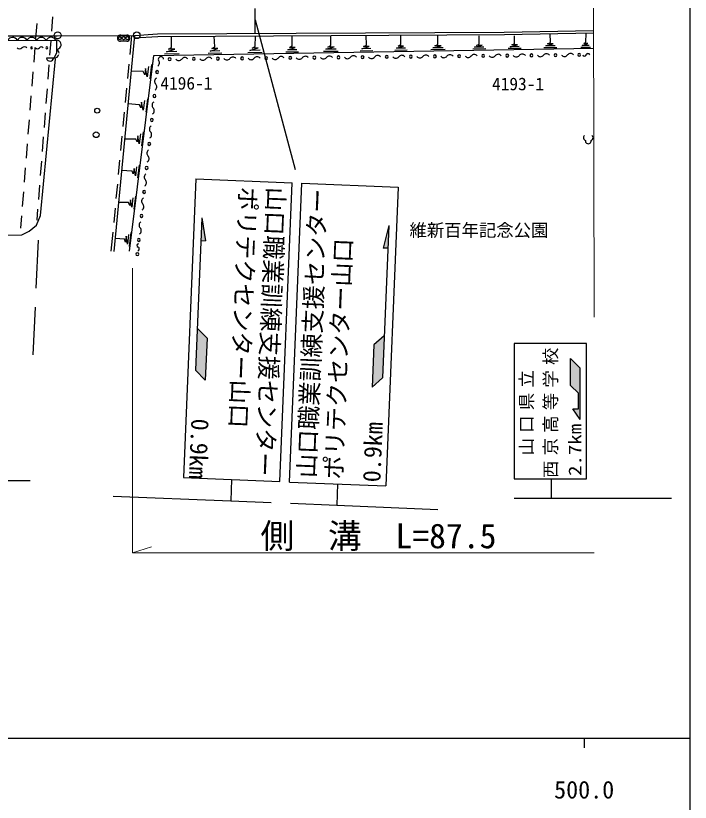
# Model space of a CAD drawing. Units: millimetres, scale not verified. Extents: x 40000 to 680000, y 20000 to 380000.
# Drawn here: x 509067 to 579000, y 198357 to 279876 of the extents above; entities that cross this region are included whole.
import ezdxf
from ezdxf.enums import TextEntityAlignment as Align

# ---------------------------------------------------------------- set-up
doc = ezdxf.new("R2010")
doc.units = ezdxf.units.MM
doc.header["$LTSCALE"] = 1000
for name, color, linetype, lineweight in [('M-BGD', 7, 'Continuous', 25), ('M-BGD-HTXT', 7, 'Continuous', 13), ('M-STR-HTXT', 7, 'Continuous', 13), ('M-STR-STR1', 1, 'Continuous', 25), ('M-STR-STRC', 7, 'Continuous', 25), ('M-TTL-BAND', 7, 'Continuous', 25)]:
    doc.layers.add(name, color=color, linetype=linetype, lineweight=lineweight)
doc.styles.add('ＭＳ ゴシック', font='')
doc.styles.get('ＭＳ ゴシック').set_extended_font_data('MS Gothic')

msp = doc.modelspace()

# ---------------------------------------------------------------- hatches: boundary and pattern name
at = {"layer": 'M-STR-STRC'}
for points in [[(528363, 258937), (528265, 256564), (528745, 256545)], [(547747, 258149), (547169, 255796), (547649, 255776)], [(527892, 247493), (527713, 243130), (528718, 242098), (528898, 246461)], [(547277, 246705), (546190, 245759), (546010, 241396), (547097, 242342)], [(567598, 243336), (566598, 244336), (566598, 241569), (567398, 240769), (567398, 239142), (566811, 239142), (567598, 238042)]]:
    msp.add_hatch(color=256, dxfattribs=at).paths.add_polyline_path(points)

# ---------------------------------------------------------------- linework, layer by layer
at = {"layer": 'M-BGD'}
for p, q in [((533855, 280625), (533869, 278038)), ((521373, 277838), (523776, 277985)), ((523776, 277985), (559722, 278173)), ((559722, 278173), (568983, 278356)), ((559725, 277923), (568984, 278106)), ((564493, 277093), (564481, 278017)), ((568174, 277127), (568202, 278024)), ((422959, 276990), (513294, 277340)), ((423066, 277512), (513356, 277798)), ((513294, 277340), (513286, 275995)), ((513356, 277798), (521373, 277838)), ((521373, 277838), (519241, 255443)), ((520577, 277228), (519927, 277230)), ((519929, 277880), (520579, 277878)), ((521072, 277837), (520884, 275862)), ((521349, 277587), (523785, 277735)), ((523785, 277735), (559725, 277923)), ((525229, 276596), (525200, 277743)), ((529704, 276650), (529657, 277766)), ((533891, 276699), (533921, 277788)), ((537738, 276745), (537738, 277808)), ((541742, 276793), (541730, 277829)), ((545416, 276837), (545393, 277848)), ((548995, 276880), (548978, 277867)), ((552840, 276885), (552835, 277785)), ((557123, 276936), (557118, 277804)), ((560792, 276972), (560780, 277804)), ((523371, 275767), (568987, 276519)), ((524704, 276151), (525555, 276427)), ((524912, 276416), (525229, 276596)), ((525555, 276427), (524912, 276416)), ((529210, 276218), (530018, 276485)), ((529404, 276475), (529704, 276650)), ((530018, 276485), (529404, 276475)), ((533342, 276278), (534208, 276540)), ((533564, 276529), (533891, 276699)), ((534208, 276540), (533564, 276529)), ((537264, 276337), (538022, 276590)), ((538211, 276352), (537264, 276337)), ((537454, 276580), (537738, 276745)), ((538022, 276590), (537454, 276580)), ((541205, 276395), (542068, 276643)), ((542287, 276413), (541205, 276395)), ((541419, 276632), (541742, 276793)), ((542068, 276643), (541419, 276632)), ((544952, 276450), (545704, 276690)), ((545898, 276466), (544952, 276450)), ((545136, 276681), (545416, 276837)), ((545704, 276690), (545136, 276681)), ((548543, 276503), (549273, 276737)), ((549460, 276519), (548543, 276503)), ((548723, 276728), (548995, 276880)), ((549273, 276737), (548723, 276728)), ((553580, 276365), (552106, 276340)), ((552316, 276544), (553157, 276757)), ((553369, 276561), (552316, 276544)), ((552525, 276747), (552840, 276885)), ((553157, 276757), (552525, 276747)), ((557795, 276434), (556456, 276412)), ((556647, 276607), (557411, 276812)), ((557603, 276623), (556647, 276607)), ((556837, 276803), (557123, 276936)), ((557411, 276812), (556837, 276803)), ((561460, 276495), (560136, 276473)), ((560322, 276659), (561077, 276855)), ((561269, 276675), (560322, 276659)), ((560509, 276845), (560792, 276972)), ((561077, 276855), (560509, 276845)), ((565176, 276556), (563823, 276534)), ((564014, 276743), (564784, 276961)), ((564980, 276758), (564014, 276743)), ((564204, 276952), (564493, 277093)), ((564784, 276961), (564204, 276952)), ((568667, 276598), (567643, 276593)), ((567796, 276793), (568389, 276995)), ((568528, 276796), (567796, 276793)), ((567950, 276993), (568174, 277127)), ((568389, 276995), (567950, 276993)), ((513286, 275995), (513018, 275484)), ((520874, 255470), (523371, 275767)), ((525997, 275910), (524496, 275886)), ((525776, 276168), (524704, 276151)), ((530450, 275984), (529017, 275960)), ((530234, 276234), (529210, 276218)), ((534621, 276052), (533120, 276028)), ((534415, 276296), (533342, 276278)), ((538399, 276115), (537074, 276093)), ((542506, 276182), (540991, 276157)), ((546093, 276241), (544768, 276220)), ((549648, 276300), (548364, 276279)), ((511631, 259165), (513192, 275418)), ((513018, 275484), (512251, 275461)), ((520789, 274867), (520647, 273374)), ((523155, 274835), (522969, 273319)), ((522285, 274089), (521019, 274120)), ((522439, 273762), (522285, 274089)), ((522519, 274411), (522439, 273762)), ((522704, 273540), (522519, 274411)), ((522837, 274623), (522704, 273540)), ((520552, 272378), (520410, 270885)), ((521897, 270636), (520699, 270751)), ((522117, 270915), (522044, 270324)), ((522295, 270101), (522117, 270915)), ((522416, 271086), (522295, 270101)), ((522715, 271257), (522546, 269878)), ((520315, 269889), (520173, 268396)), ((522044, 270324), (521897, 270636)), ((520078, 267401), (519936, 265907)), ((521717, 267417), (521640, 266790)), ((521878, 266587), (521717, 267417)), ((522006, 267632), (521878, 266587)), ((522296, 267847), (522116, 266385)), ((521503, 267099), (520350, 267086)), ((521640, 266790), (521503, 267099)), ((519841, 264912), (519699, 263419)), ((521601, 264226), (521483, 263269)), ((521872, 264405), (521708, 263066)), ((521129, 263768), (520040, 263829)), ((521259, 263473), (521129, 263768)), ((521330, 264047), (521259, 263473)), ((521483, 263269), (521330, 264047)), ((519604, 262423), (519462, 260930)), ((521217, 260991), (521098, 260023)), ((521476, 261185), (521309, 259830)), ((520765, 260506), (519724, 260516)), ((520886, 260216), (520765, 260506)), ((520958, 260797), (520886, 260216)), ((521098, 260023), (520958, 260797)), ((519367, 259934), (519225, 258441)), ((511210, 258177), (511631, 259165)), ((510469, 257560), (511210, 258177)), ((508120, 257139), (509702, 257151)), ((509702, 257151), (510469, 257560)), ((519130, 257446), (518942, 255471)), ((520524, 257018), (520448, 256403)), ((520642, 256187), (520524, 257018)), ((520768, 257212), (520642, 256187)), ((521011, 257406), (520835, 255970)), ((511193, 251657), (511416, 256598)), ((520341, 256718), (519368, 256776)), ((520448, 256403), (520341, 256718)), ((510880, 244717), (511103, 249659)), ((510581, 231670), (500515, 231670))]:
    msp.add_line(p, q, dxfattribs=at)
for centre, radius in [((513415, 277842), 350), ((521622, 277854), 350), ((519863, 277555), 162), ((520253, 277554), 162), ((520643, 277553), 162), ((517514, 270038), 260), ((517405, 267541), 302)]:
    msp.add_circle(centre, radius, dxfattribs=at)
for centre, radius, start, end in [((508726, 277056), 567, 28.29487, 152.1499), ((509726, 277060), 567, 28.29487, 152.1499), ((510726, 277064), 567, 28.29487, 152.1499), ((511726, 277068), 567, 28.29487, 152.1499), ((512726, 277072), 567, 28.29487, 152.1499), ((513309, 276878), 470, 267.45119, 100.29184), ((519928, 277555), 325, 89.83133, 269.83134), ((520578, 277553), 325, 269.83133, 89.83133), ((509465, 276801), 362, 226.49307, 313.69871), ((509966, 276277), 362, 46.49307, 133.69871), ((510716, 276541), 100, 0, 180), ((510716, 276541), 100, 180, 0), ((511319, 276683), 242, 216.01128, 324.18051), ((511712, 276400), 242, 36.01128, 144.18051), ((512299, 276543), 100, 0, 180), ((512299, 276543), 100, 180, 0), ((513018, 275911), 567, 8.39443, 61.57344), ((513009, 276043), 567, 272.41627, 341.13495), ((524124, 275349), 280, 4.38725, 193.48651), ((526593, 275143), 400, 39.31403, 141.87805), ((527528, 275403), 150, 0, 180), ((529093, 275169), 400, 39.31403, 141.87805), ((530028, 275429), 150, 0, 180), ((531593, 275195), 400, 39.31403, 141.87805), ((532528, 275455), 150, 0, 180), ((534093, 275221), 400, 39.31403, 141.87805), ((535028, 275481), 150, 0, 180), ((536593, 275247), 400, 39.31403, 141.87805), ((537528, 275507), 150, 0, 180), ((539093, 275273), 400, 39.31403, 141.87805), ((540027, 275533), 150, 0, 180), ((540027, 275533), 150, 180, 0), ((540962, 275793), 400, 219.31403, 321.87805), ((541592, 275299), 400, 39.31403, 141.87805), ((542527, 275559), 150, 0, 180), ((542527, 275559), 150, 180, 0), ((543462, 275819), 400, 219.31403, 321.87805), ((544092, 275325), 400, 39.31403, 141.87805), ((545027, 275585), 150, 0, 180), ((545027, 275585), 150, 180, 0), ((545962, 275845), 400, 219.31403, 321.87805), ((546592, 275351), 400, 39.31403, 141.87805), ((547527, 275611), 150, 0, 180), ((547527, 275611), 150, 180, 0), ((548462, 275871), 400, 219.31403, 321.87805), ((549092, 275377), 400, 39.31403, 141.87805), ((550027, 275637), 150, 0, 180), ((550027, 275637), 150, 180, 0), ((550962, 275897), 400, 219.31403, 321.87805), ((551592, 275403), 400, 39.31403, 141.87805), ((552527, 275663), 150, 0, 180), ((552527, 275663), 150, 180, 0), ((553462, 275923), 400, 219.31403, 321.87805), ((554092, 275429), 400, 39.31403, 141.87805), ((555027, 275689), 150, 0, 180), ((555027, 275689), 150, 180, 0), ((555961, 275949), 400, 219.31403, 321.87805), ((556592, 275455), 400, 39.31403, 141.87805), ((557527, 275715), 150, 0, 180), ((557527, 275715), 150, 180, 0), ((558461, 275975), 400, 219.31403, 321.87805), ((559092, 275481), 400, 39.31403, 141.87805), ((560026, 275741), 150, 0, 180), ((560026, 275741), 150, 180, 0), ((560961, 276002), 400, 219.31403, 321.87805), ((561591, 275507), 400, 39.31403, 141.87805), ((562526, 275767), 150, 0, 180), ((562526, 275767), 150, 180, 0), ((563461, 276028), 400, 219.31403, 321.87805), ((564091, 275533), 400, 39.31403, 141.87805), ((565026, 275793), 150, 0, 180), ((565026, 275793), 150, 180, 0), ((565961, 276054), 400, 219.31403, 321.87805), ((566591, 275559), 400, 39.31403, 141.87805), ((567486, 275819), 150, 0, 180), ((567486, 275819), 150, 180, 0), ((568028, 275858), 184, 191.19408, 349.998), ((568390, 275794), 184, 11.19408, 169.998), ((512627, 275562), 390, 195.01603, 348.45296), ((513501, 275766), 567, 209.80698, 211.76432), ((523568, 275000), 400, 302.53655, 45.10058), ((525028, 275377), 150, 0, 180), ((525028, 275377), 150, 180, 0), ((525963, 275637), 400, 219.31403, 321.87805), ((527528, 275403), 150, 180, 0), ((528463, 275663), 400, 219.31403, 321.87805), ((530028, 275429), 150, 180, 0), ((530963, 275689), 400, 219.31403, 321.87805), ((532528, 275455), 150, 180, 0), ((533463, 275715), 400, 219.31403, 321.87805), ((535028, 275481), 150, 180, 0), ((535963, 275741), 400, 219.31403, 321.87805), ((537528, 275507), 150, 180, 0), ((538462, 275767), 400, 219.31403, 321.87805), ((523717, 274041), 150, 0, 180), ((523717, 274041), 150, 180, 0), ((523865, 273082), 400, 122.53655, 225.10058), ((523299, 272515), 400, 302.53655, 45.10058), ((523447, 271556), 150, 0, 180), ((523447, 271556), 150, 180, 0), ((523596, 270597), 400, 122.53655, 225.10058), ((523030, 270029), 400, 302.53655, 45.10058), ((523178, 269070), 150, 0, 180), ((523178, 269070), 150, 180, 0), ((523326, 268111), 400, 122.53655, 225.10058), ((522761, 267544), 400, 302.53655, 45.10058), ((568219, 267232), 300, 131.41945, 251.14243), ((568619, 267232), 300, 288.85757, 48.58055), ((522909, 266585), 150, 0, 180), ((522909, 266585), 150, 180, 0), ((568419, 266907), 300, 172.14016, 7.85984), ((523057, 265626), 400, 122.53655, 225.10058), ((522492, 265058), 400, 302.53655, 45.10058), ((522640, 264099), 150, 0, 180), ((522788, 263140), 400, 122.53655, 225.10058), ((522640, 264099), 150, 180, 0), ((522223, 262573), 400, 302.53655, 45.10058), ((522371, 261614), 150, 0, 180), ((522519, 260655), 400, 122.53655, 225.10058), ((522371, 261614), 150, 180, 0), ((521953, 260087), 400, 302.53655, 45.10058), ((522101, 259128), 150, 0, 180), ((522250, 258169), 400, 122.53655, 225.10058), ((522101, 259128), 150, 180, 0), ((521684, 257602), 400, 302.53655, 45.10058), ((521832, 256643), 150, 0, 180), ((521803, 256061), 184, 94.4166, 253.22053), ((521832, 256643), 150, 180, 0), ((521672, 255167), 150, 0, 180), ((521672, 255167), 150, 180, 0), ((521697, 255709), 184, 274.4166, 73.22053)]:
    msp.add_arc(centre, radius, start, end, dxfattribs=at)
at = {"layer": 'M-BGD-HTXT'}
msp.add_line((568965, 286137), (569053, 248620), dxfattribs=at)
at = {"layer": 'M-STR-HTXT'}
for p, q in [((521159, 253707), (521159, 224217)), ((521159, 224217), (523159, 224817)), ((521159, 224217), (569042, 224217))]:
    msp.add_line(p, q, dxfattribs=at)
at = {"layer": 'M-STR-STR1'}
for p, q in [((512814, 278273), (512931, 279769)), ((511245, 279060), (511126, 277564)), ((512619, 275781), (512736, 277277)), ((511047, 276567), (510928, 275072)), ((512424, 273289), (512541, 274784)), ((510849, 274075), (510730, 272580)), ((512230, 270796), (512347, 272292)), ((510650, 271583), (510532, 270088)), ((510452, 269091), (510333, 267596)), ((512035, 268304), (512152, 269799)), ((510254, 266599), (510135, 265104)), ((511840, 265811), (511957, 267307)), ((511646, 263319), (511762, 264814)), ((510056, 264107), (509937, 262612)), ((511451, 260827), (511568, 262322)), ((509858, 261615), (509739, 260119)), ((511284, 258691), (511373, 259830)), ((509660, 259123), (509561, 257875))]:
    msp.add_line(p, q, dxfattribs=at)
at = {"layer": 'M-STR-STRC'}
for p, q in [((533899, 279446), (538029, 263937)), ((527728, 262975), (526455, 232001)), ((527728, 262975), (537720, 262564)), ((536447, 231591), (537720, 262564)), ((537446, 231549), (538719, 262523)), ((538719, 262523), (548711, 262113)), ((548711, 262113), (547437, 231139)), ((528363, 258937), (527713, 243130)), ((528363, 258937), (528745, 256545)), ((547747, 258149), (547097, 242342)), ((547747, 258149), (547169, 255796)), ((528265, 256564), (528745, 256545)), ((547649, 255776), (547169, 255796)), ((527892, 247493), (528898, 246461)), ((528898, 246461), (528718, 242098)), ((547277, 246705), (546190, 245759)), ((546190, 245759), (546010, 241396)), ((568250, 245890), (560750, 245890)), ((560750, 245890), (560750, 231890)), ((568250, 231890), (568250, 245890)), ((567598, 243336), (566598, 244336)), ((566598, 241569), (566598, 244336)), ((527713, 243130), (528718, 242098)), ((567598, 238042), (567598, 243336)), ((547097, 242342), (546010, 241396)), ((567398, 240769), (566598, 241569)), ((567398, 239142), (567398, 240769)), ((566811, 239142), (567398, 239142)), ((567598, 238042), (566811, 239142)), ((526455, 232001), (536447, 231591)), ((531451, 231796), (531360, 229598)), ((537446, 231549), (547437, 231139)), ((560750, 231890), (568250, 231890)), ((564628, 229890), (564628, 231890)), ((542441, 231344), (542351, 229146)), ((519171, 230099), (531360, 229598)), ((560750, 229890), (577045, 229890)), ((531360, 229598), (535557, 229425)), ((537555, 229343), (542351, 229146)), ((542351, 229146), (552842, 228715))]:
    msp.add_line(p, q, dxfattribs=at)
at = {"layer": 'M-TTL-BAND'}
for p, q in [((579000, 20000), (579000, 370000)), ((40000, 205000), (579000, 205000)), ((568000, 205000), (568000, 204000))]:
    msp.add_line(p, q, dxfattribs=at)

# ---------------------------------------------------------------- texts
at = {"layer": 'M-BGD', "style": 'ＭＳ ゴシック'}
for s, p in [('4196-1', (524065, 272879)), ('4193-1', (558451, 272808)), ('維新百年記念公園', (549890, 257647))]:
    msp.add_text(s, height=1320, dxfattribs=at).set_placement(p, align=Align.MIDDLE_LEFT)
at = {"layer": 'M-STR-HTXT', "style": 'ＭＳ ゴシック'}
msp.add_text('側\u3000溝\u3000L=87.5', height=2566, dxfattribs=at).set_placement((534435, 225967), align=Align.MIDDLE_LEFT)
at = {"layer": 'M-STR-STRC', "style": 'ＭＳ ゴシック'}
for s, rotation, p in [('ポリテクセンター山口', 267.646, (533166, 262131)), ('山口職業訓練支援センター', 267.646, (536072, 262117)), ('山口職業訓練支援センター', 87.646, (539189, 231972)), ('ポリテクセンター山口', 87.646, (542009, 231822)), ('0.9km', 267.646, (528196, 238116)), ('0.9km', 87.646, (545953, 231530))]:
    msp.add_text(s, height=1833, rotation=rotation, dxfattribs=at).set_placement(p, align=Align.MIDDLE_LEFT)
at = {"layer": 'M-STR-STRC', "style": 'ＭＳ ゴシック', "width": 1.2}
msp.add_text('2.7km', height=1320, rotation=90, dxfattribs=at).set_placement((567046, 232184), align=Align.MIDDLE_LEFT)
at = {"layer": 'M-STR-STRC', "char_height": 1320, "attachment_point": 4, "rotation": 90, "style": 'ＭＳ ゴシック'}
for s, insert in [('\\T1.3;西京高等学校', (564594, 231973)), ('\\T1.3;\u3000山口県立', (562094, 231973))]:
    msp.add_mtext(s, dxfattribs=dict(at, insert=insert))
at = {"layer": 'M-TTL-BAND', "style": 'ＭＳ ゴシック'}
msp.add_text('500.0', height=1833, dxfattribs=at).set_placement((568000, 198195), align=Align.BOTTOM_CENTER)

doc.saveas('drawing.dxf')
